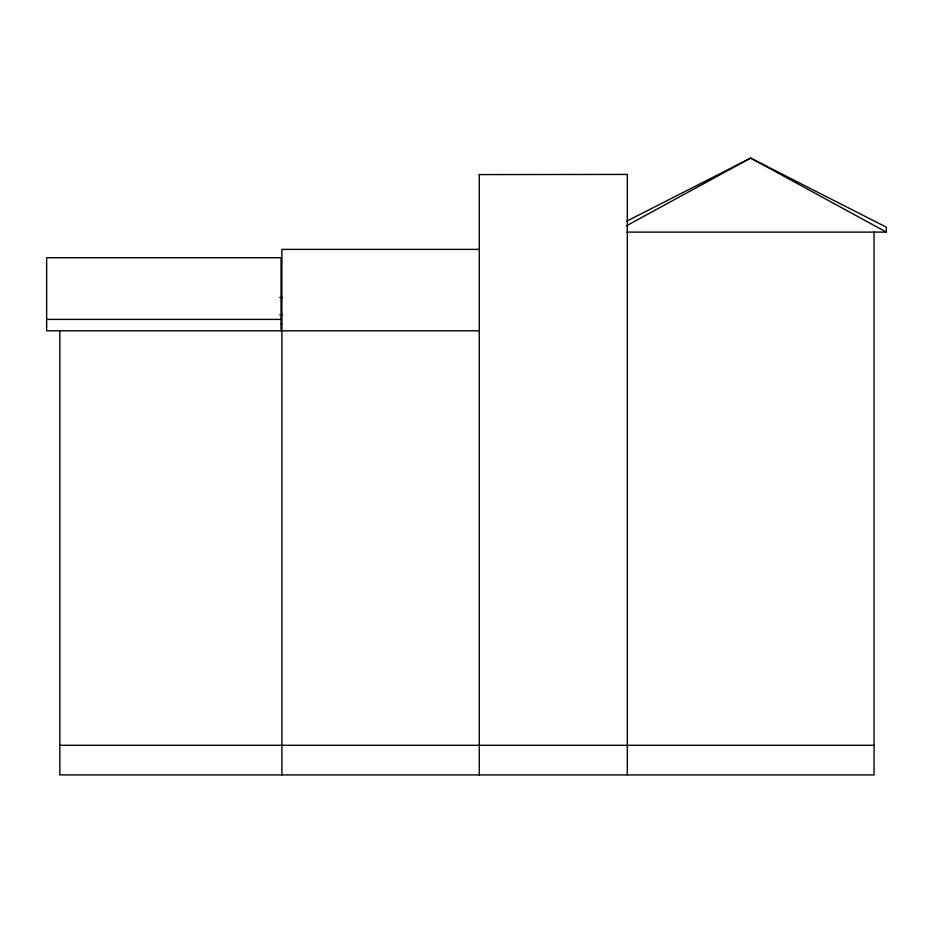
<?xml version="1.0" encoding="UTF-8"?>
<svg xmlns="http://www.w3.org/2000/svg" width="933" height="933" viewBox="0 0 933 933"><rect width="100%" height="100%" fill="white"/><g stroke="black" fill="none" stroke-linecap="round" stroke-linejoin="round"><path stroke-width="1.4" d="M626.358 225.879L750.645 158.085L886.35 227.174L886.35 232.107L626.556 232.107M626.579 221.249L750.645 158.085L886.35 232.107M479.282 174.588L627.326 174.436L627.326 774.915M479.282 249.379L281.906 249.379L281.906 774.915M279.772 297.51L282.676 297.51M279.772 314.783L282.676 314.783M46.65 319.413L281.043 319.413M281.043 324.089L281.906 324.089M479.282 330.795L46.65 330.795L46.65 257.73L281.043 257.73L281.043 330.795M59.84 745.304L874.058 745.304M874.058 232.107L874.058 774.915L59.84 774.915L59.84 330.795M479.282 174.436L479.282 774.915"/></g></svg>
